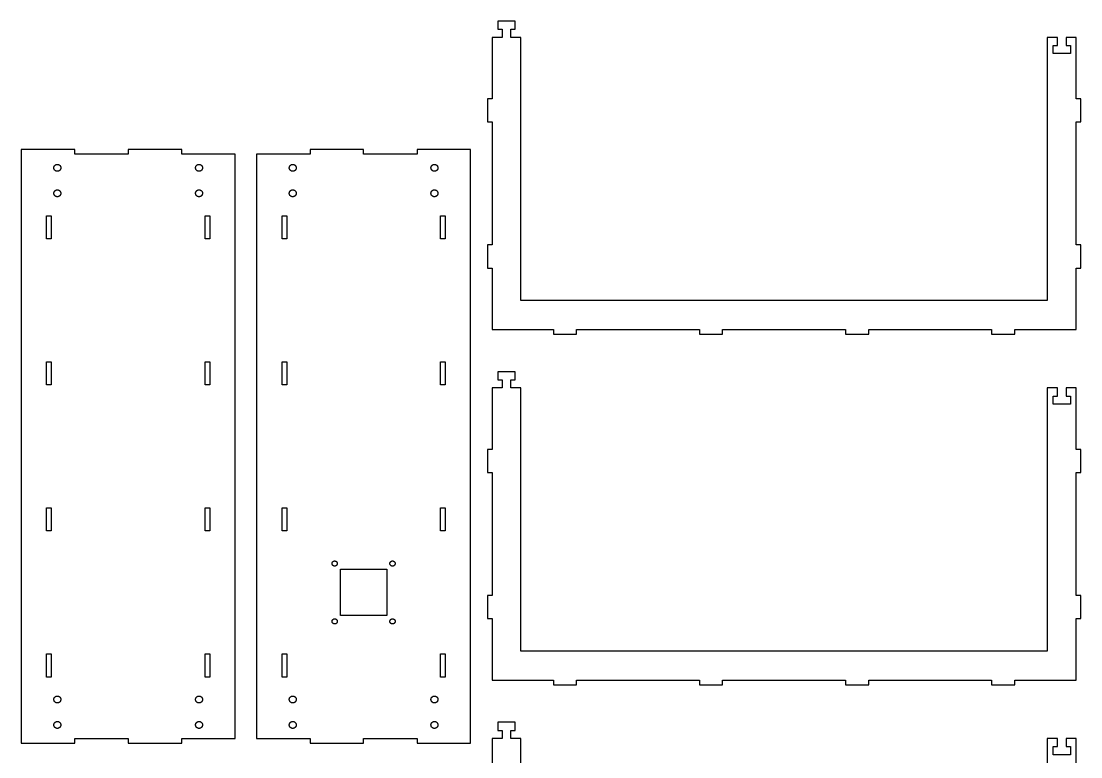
# Model space of a CAD drawing. Extents: x 0 to 916, y -4 to 1176.
# Drawn here: x 0 to 916, y 540 to 1176 of the extents above; entities that cross this region are included whole.
import ezdxf

# ---------------------------------------------------------------- set-up
doc = ezdxf.new("R2010")
doc.units = 0
doc.layers.get('0').update_dxf_attribs({"linetype": 'CONTINUOUS'})

msp = doc.modelspace()

# ---------------------------------------------------------------- linework, layer by layer
for points in [[(480.125, 909), (586.375, 909), (586.375, 905), (606.375, 905), (606.375, 909), (712.625, 909), (712.625, 905), (732.625, 905), (732.625, 909), (838.875, 909), (838.875, 905), (858.875, 905), (858.875, 909), (912, 909), (912, 962.125), (916, 962.125), (916, 982.125), (912, 982.125), (912, 1088.38), (916, 1088.38), (916, 1108.38), (912, 1108.38), (912, 1161.5), (903.25, 1161.5), (903.25, 1154.5), (907, 1154.5), (907, 1147.5), (892, 1147.5), (892, 1154.5), (895.75, 1154.5), (895.75, 1161.5), (887, 1161.5), (887, 934), (432, 934), (432, 1161.5), (423.25, 1161.5), (423.25, 1168.5), (427, 1168.5), (427, 1175.5), (412, 1175.5), (412, 1168.5), (415.75, 1168.5), (415.75, 1161.5), (407, 1161.5), (407, 1108.38), (403, 1108.38), (403, 1088.38), (407, 1088.38), (407, 982.125), (403, 982.125), (403, 962.125), (407, 962.125), (407, 909), (460.125, 909), (460.125, 905), (480.125, 905)], [(46.25, 555.5), (92.5, 555.5), (92.5, 551.5), (138.75, 551.5), (138.75, 555.5), (185, 555.5), (185, 1060.5), (138.75, 1060.5), (138.75, 1064.5), (92.5, 1064.5), (92.5, 1060.5), (46.25, 1060.5), (46.25, 1064.5), (0, 1064.5), (0, 551.5), (46.25, 551.5)], [(296, 555.5), (342.25, 555.5), (342.25, 551.5), (388.5, 551.5), (388.5, 1064.5), (342.25, 1064.5), (342.25, 1060.5), (296, 1060.5), (296, 1064.5), (249.75, 1064.5), (249.75, 1060.5), (203.5, 1060.5), (203.5, 555.5), (249.75, 555.5), (249.75, 551.5), (296, 551.5)], [(31.1028, 1045.75), (30.9559, 1045.76), (30.8098, 1045.78), (30.6647, 1045.81), (30.5211, 1045.84), (30.3791, 1045.88), (30.2393, 1045.93), (30.1019, 1045.98), (29.9673, 1046.04), (29.8358, 1046.1), (29.7077, 1046.18), (29.5833, 1046.26), (29.4629, 1046.34), (29.3468, 1046.43), (29.2353, 1046.53), (29.1287, 1046.63), (29.0271, 1046.74), (28.931, 1046.85), (28.8404, 1046.96), (28.7556, 1047.08), (28.6768, 1047.21), (28.6042, 1047.34), (28.538, 1047.47), (28.4784, 1047.6), (28.4254, 1047.74), (28.3792, 1047.88), (28.3399, 1048.02), (28.3076, 1048.16), (28.2825, 1048.31), (28.2644, 1048.46), (28.2536, 1048.6), (28.25, 1048.75), (28.2536, 1048.9), (28.2644, 1049.04), (28.2825, 1049.19), (28.3076, 1049.34), (28.3399, 1049.48), (28.3792, 1049.62), (28.4254, 1049.76), (28.4784, 1049.9), (28.538, 1050.03), (28.6042, 1050.16), (28.6768, 1050.29), (28.7556, 1050.42), (28.8404, 1050.54), (28.931, 1050.65), (29.0271, 1050.76), (29.1287, 1050.87), (29.2353, 1050.97), (29.3468, 1051.07), (29.4629, 1051.16), (29.5833, 1051.24), (29.7077, 1051.32), (29.8358, 1051.4), (29.9673, 1051.46), (30.1019, 1051.52), (30.2393, 1051.57), (30.3791, 1051.62), (30.5211, 1051.66), (30.6647, 1051.69), (30.8098, 1051.72), (30.9559, 1051.74), (31.1028, 1051.75), (31.25, 1051.75), (31.3972, 1051.75), (31.5441, 1051.74), (31.6902, 1051.72), (31.8353, 1051.69), (31.9789, 1051.66), (32.1209, 1051.62), (32.2607, 1051.57), (32.3981, 1051.52), (32.5327, 1051.46), (32.6642, 1051.4), (32.7923, 1051.32), (32.9167, 1051.24), (33.0371, 1051.16), (33.1532, 1051.07), (33.2647, 1050.97), (33.3713, 1050.87), (33.4729, 1050.76), (33.569, 1050.65), (33.6596, 1050.54), (33.7444, 1050.42), (33.8232, 1050.29), (33.8958, 1050.16), (33.962, 1050.03), (34.0216, 1049.9), (34.0746, 1049.76), (34.1208, 1049.62), (34.1601, 1049.48), (34.1924, 1049.34), (34.2175, 1049.19), (34.2356, 1049.04), (34.2464, 1048.9), (34.25, 1048.75), (34.2464, 1048.6), (34.2356, 1048.46), (34.2175, 1048.31), (34.1924, 1048.16), (34.1601, 1048.02), (34.1208, 1047.88), (34.0746, 1047.74), (34.0216, 1047.6), (33.962, 1047.47), (33.8958, 1047.34), (33.8232, 1047.21), (33.7444, 1047.08), (33.6596, 1046.96), (33.569, 1046.85), (33.4729, 1046.74), (33.3713, 1046.63), (33.2647, 1046.53), (33.1532, 1046.43), (33.0371, 1046.34), (32.9167, 1046.26), (32.7923, 1046.18), (32.6642, 1046.1), (32.5327, 1046.04), (32.3981, 1045.98), (32.2607, 1045.93), (32.1209, 1045.88), (31.9789, 1045.84), (31.8353, 1045.81), (31.6902, 1045.78), (31.5441, 1045.76), (31.3972, 1045.75), (31.25, 1045.75)], [(153.603, 1045.75), (153.456, 1045.76), (153.31, 1045.78), (153.165, 1045.81), (153.021, 1045.84), (152.879, 1045.88), (152.739, 1045.93), (152.602, 1045.98), (152.467, 1046.04), (152.336, 1046.1), (152.208, 1046.18), (152.083, 1046.26), (151.963, 1046.34), (151.847, 1046.43), (151.735, 1046.53), (151.629, 1046.63), (151.527, 1046.74), (151.431, 1046.85), (151.34, 1046.96), (151.256, 1047.08), (151.177, 1047.21), (151.104, 1047.34), (151.038, 1047.47), (150.978, 1047.6), (150.925, 1047.74), (150.879, 1047.88), (150.84, 1048.02), (150.808, 1048.16), (150.782, 1048.31), (150.764, 1048.46), (150.754, 1048.6), (150.75, 1048.75), (150.754, 1048.9), (150.764, 1049.04), (150.782, 1049.19), (150.808, 1049.34), (150.84, 1049.48), (150.879, 1049.62), (150.925, 1049.76), (150.978, 1049.9), (151.038, 1050.03), (151.104, 1050.16), (151.177, 1050.29), (151.256, 1050.42), (151.34, 1050.54), (151.431, 1050.65), (151.527, 1050.76), (151.629, 1050.87), (151.735, 1050.97), (151.847, 1051.07), (151.963, 1051.16), (152.083, 1051.24), (152.208, 1051.32), (152.336, 1051.4), (152.467, 1051.46), (152.602, 1051.52), (152.739, 1051.57), (152.879, 1051.62), (153.021, 1051.66), (153.165, 1051.69), (153.31, 1051.72), (153.456, 1051.74), (153.603, 1051.75), (153.75, 1051.75), (153.897, 1051.75), (154.044, 1051.74), (154.19, 1051.72), (154.335, 1051.69), (154.479, 1051.66), (154.621, 1051.62), (154.761, 1051.57), (154.898, 1051.52), (155.033, 1051.46), (155.164, 1051.4), (155.292, 1051.32), (155.417, 1051.24), (155.537, 1051.16), (155.653, 1051.07), (155.765, 1050.97), (155.871, 1050.87), (155.973, 1050.76), (156.069, 1050.65), (156.16, 1050.54), (156.244, 1050.42), (156.323, 1050.29), (156.396, 1050.16), (156.462, 1050.03), (156.522, 1049.9), (156.575, 1049.76), (156.621, 1049.62), (156.66, 1049.48), (156.692, 1049.34), (156.718, 1049.19), (156.736, 1049.04), (156.746, 1048.9), (156.75, 1048.75), (156.746, 1048.6), (156.736, 1048.46), (156.718, 1048.31), (156.692, 1048.16), (156.66, 1048.02), (156.621, 1047.88), (156.575, 1047.74), (156.522, 1047.6), (156.462, 1047.47), (156.396, 1047.34), (156.323, 1047.21), (156.244, 1047.08), (156.16, 1046.96), (156.069, 1046.85), (155.973, 1046.74), (155.871, 1046.63), (155.765, 1046.53), (155.653, 1046.43), (155.537, 1046.34), (155.417, 1046.26), (155.292, 1046.18), (155.164, 1046.1), (155.033, 1046.04), (154.898, 1045.98), (154.761, 1045.93), (154.621, 1045.88), (154.479, 1045.84), (154.335, 1045.81), (154.19, 1045.78), (154.044, 1045.76), (153.897, 1045.75), (153.75, 1045.75)], [(234.603, 1045.75), (234.456, 1045.76), (234.31, 1045.78), (234.165, 1045.81), (234.021, 1045.84), (233.879, 1045.88), (233.739, 1045.93), (233.602, 1045.98), (233.467, 1046.04), (233.336, 1046.1), (233.208, 1046.18), (233.083, 1046.26), (232.963, 1046.34), (232.847, 1046.43), (232.735, 1046.53), (232.629, 1046.63), (232.527, 1046.74), (232.431, 1046.85), (232.34, 1046.96), (232.256, 1047.08), (232.177, 1047.21), (232.104, 1047.34), (232.038, 1047.47), (231.978, 1047.6), (231.925, 1047.74), (231.879, 1047.88), (231.84, 1048.02), (231.808, 1048.16), (231.782, 1048.31), (231.764, 1048.46), (231.754, 1048.6), (231.75, 1048.75), (231.754, 1048.9), (231.764, 1049.04), (231.782, 1049.19), (231.808, 1049.34), (231.84, 1049.48), (231.879, 1049.62), (231.925, 1049.76), (231.978, 1049.9), (232.038, 1050.03), (232.104, 1050.16), (232.177, 1050.29), (232.256, 1050.42), (232.34, 1050.54), (232.431, 1050.65), (232.527, 1050.76), (232.629, 1050.87), (232.735, 1050.97), (232.847, 1051.07), (232.963, 1051.16), (233.083, 1051.24), (233.208, 1051.32), (233.336, 1051.4), (233.467, 1051.46), (233.602, 1051.52), (233.739, 1051.57), (233.879, 1051.62), (234.021, 1051.66), (234.165, 1051.69), (234.31, 1051.72), (234.456, 1051.74), (234.603, 1051.75), (234.75, 1051.75), (234.897, 1051.75), (235.044, 1051.74), (235.19, 1051.72), (235.335, 1051.69), (235.479, 1051.66), (235.621, 1051.62), (235.761, 1051.57), (235.898, 1051.52), (236.033, 1051.46), (236.164, 1051.4), (236.292, 1051.32), (236.417, 1051.24), (236.537, 1051.16), (236.653, 1051.07), (236.765, 1050.97), (236.871, 1050.87), (236.973, 1050.76), (237.069, 1050.65), (237.16, 1050.54), (237.244, 1050.42), (237.323, 1050.29), (237.396, 1050.16), (237.462, 1050.03), (237.522, 1049.9), (237.575, 1049.76), (237.621, 1049.62), (237.66, 1049.48), (237.692, 1049.34), (237.718, 1049.19), (237.736, 1049.04), (237.746, 1048.9), (237.75, 1048.75), (237.746, 1048.6), (237.736, 1048.46), (237.718, 1048.31), (237.692, 1048.16), (237.66, 1048.02), (237.621, 1047.88), (237.575, 1047.74), (237.522, 1047.6), (237.462, 1047.47), (237.396, 1047.34), (237.323, 1047.21), (237.244, 1047.08), (237.16, 1046.96), (237.069, 1046.85), (236.973, 1046.74), (236.871, 1046.63), (236.765, 1046.53), (236.653, 1046.43), (236.537, 1046.34), (236.417, 1046.26), (236.292, 1046.18), (236.164, 1046.1), (236.033, 1046.04), (235.898, 1045.98), (235.761, 1045.93), (235.621, 1045.88), (235.479, 1045.84), (235.335, 1045.81), (235.19, 1045.78), (235.044, 1045.76), (234.897, 1045.75), (234.75, 1045.75)], [(357.103, 1045.75), (356.956, 1045.76), (356.81, 1045.78), (356.665, 1045.81), (356.521, 1045.84), (356.379, 1045.88), (356.239, 1045.93), (356.102, 1045.98), (355.967, 1046.04), (355.836, 1046.1), (355.708, 1046.18), (355.583, 1046.26), (355.463, 1046.34), (355.347, 1046.43), (355.235, 1046.53), (355.129, 1046.63), (355.027, 1046.74), (354.931, 1046.85), (354.84, 1046.96), (354.756, 1047.08), (354.677, 1047.21), (354.604, 1047.34), (354.538, 1047.47), (354.478, 1047.6), (354.425, 1047.74), (354.379, 1047.88), (354.34, 1048.02), (354.308, 1048.16), (354.282, 1048.31), (354.264, 1048.46), (354.254, 1048.6), (354.25, 1048.75), (354.254, 1048.9), (354.264, 1049.04), (354.282, 1049.19), (354.308, 1049.34), (354.34, 1049.48), (354.379, 1049.62), (354.425, 1049.76), (354.478, 1049.9), (354.538, 1050.03), (354.604, 1050.16), (354.677, 1050.29), (354.756, 1050.42), (354.84, 1050.54), (354.931, 1050.65), (355.027, 1050.76), (355.129, 1050.87), (355.235, 1050.97), (355.347, 1051.07), (355.463, 1051.16), (355.583, 1051.24), (355.708, 1051.32), (355.836, 1051.4), (355.967, 1051.46), (356.102, 1051.52), (356.239, 1051.57), (356.379, 1051.62), (356.521, 1051.66), (356.665, 1051.69), (356.81, 1051.72), (356.956, 1051.74), (357.103, 1051.75), (357.25, 1051.75), (357.397, 1051.75), (357.544, 1051.74), (357.69, 1051.72), (357.835, 1051.69), (357.979, 1051.66), (358.121, 1051.62), (358.261, 1051.57), (358.398, 1051.52), (358.533, 1051.46), (358.664, 1051.4), (358.792, 1051.32), (358.917, 1051.24), (359.037, 1051.16), (359.153, 1051.07), (359.265, 1050.97), (359.371, 1050.87), (359.473, 1050.76), (359.569, 1050.65), (359.66, 1050.54), (359.744, 1050.42), (359.823, 1050.29), (359.896, 1050.16), (359.962, 1050.03), (360.022, 1049.9), (360.075, 1049.76), (360.121, 1049.62), (360.16, 1049.48), (360.192, 1049.34), (360.218, 1049.19), (360.236, 1049.04), (360.246, 1048.9), (360.25, 1048.75), (360.246, 1048.6), (360.236, 1048.46), (360.218, 1048.31), (360.192, 1048.16), (360.16, 1048.02), (360.121, 1047.88), (360.075, 1047.74), (360.022, 1047.6), (359.962, 1047.47), (359.896, 1047.34), (359.823, 1047.21), (359.744, 1047.08), (359.66, 1046.96), (359.569, 1046.85), (359.473, 1046.74), (359.371, 1046.63), (359.265, 1046.53), (359.153, 1046.43), (359.037, 1046.34), (358.917, 1046.26), (358.792, 1046.18), (358.664, 1046.1), (358.533, 1046.04), (358.398, 1045.98), (358.261, 1045.93), (358.121, 1045.88), (357.979, 1045.84), (357.835, 1045.81), (357.69, 1045.78), (357.544, 1045.76), (357.397, 1045.75), (357.25, 1045.75)], [(31.1028, 1023.75), (30.9559, 1023.76), (30.8098, 1023.78), (30.6647, 1023.81), (30.5211, 1023.84), (30.3791, 1023.88), (30.2393, 1023.93), (30.1019, 1023.98), (29.9673, 1024.04), (29.8358, 1024.1), (29.7077, 1024.18), (29.5833, 1024.26), (29.4629, 1024.34), (29.3468, 1024.43), (29.2353, 1024.53), (29.1287, 1024.63), (29.0271, 1024.74), (28.931, 1024.85), (28.8404, 1024.96), (28.7556, 1025.08), (28.6768, 1025.21), (28.6042, 1025.34), (28.538, 1025.47), (28.4784, 1025.6), (28.4254, 1025.74), (28.3792, 1025.88), (28.3399, 1026.02), (28.3076, 1026.16), (28.2825, 1026.31), (28.2644, 1026.46), (28.2536, 1026.6), (28.25, 1026.75), (28.2536, 1026.9), (28.2644, 1027.04), (28.2825, 1027.19), (28.3076, 1027.34), (28.3399, 1027.48), (28.3792, 1027.62), (28.4254, 1027.76), (28.4784, 1027.9), (28.538, 1028.03), (28.6042, 1028.16), (28.6768, 1028.29), (28.7556, 1028.42), (28.8404, 1028.54), (28.931, 1028.65), (29.0271, 1028.76), (29.1287, 1028.87), (29.2353, 1028.97), (29.3468, 1029.07), (29.4629, 1029.16), (29.5833, 1029.24), (29.7077, 1029.32), (29.8358, 1029.4), (29.9673, 1029.46), (30.1019, 1029.52), (30.2393, 1029.57), (30.3791, 1029.62), (30.5211, 1029.66), (30.6647, 1029.69), (30.8098, 1029.72), (30.9559, 1029.74), (31.1028, 1029.75), (31.25, 1029.75), (31.3972, 1029.75), (31.5441, 1029.74), (31.6902, 1029.72), (31.8353, 1029.69), (31.9789, 1029.66), (32.1209, 1029.62), (32.2607, 1029.57), (32.3981, 1029.52), (32.5327, 1029.46), (32.6642, 1029.4), (32.7923, 1029.32), (32.9167, 1029.24), (33.0371, 1029.16), (33.1532, 1029.07), (33.2647, 1028.97), (33.3713, 1028.87), (33.4729, 1028.76), (33.569, 1028.65), (33.6596, 1028.54), (33.7444, 1028.42), (33.8232, 1028.29), (33.8958, 1028.16), (33.962, 1028.03), (34.0216, 1027.9), (34.0746, 1027.76), (34.1208, 1027.62), (34.1601, 1027.48), (34.1924, 1027.34), (34.2175, 1027.19), (34.2356, 1027.04), (34.2464, 1026.9), (34.25, 1026.75), (34.2464, 1026.6), (34.2356, 1026.46), (34.2175, 1026.31), (34.1924, 1026.16), (34.1601, 1026.02), (34.1208, 1025.88), (34.0746, 1025.74), (34.0216, 1025.6), (33.962, 1025.47), (33.8958, 1025.34), (33.8232, 1025.21), (33.7444, 1025.08), (33.6596, 1024.96), (33.569, 1024.85), (33.4729, 1024.74), (33.3713, 1024.63), (33.2647, 1024.53), (33.1532, 1024.43), (33.0371, 1024.34), (32.9167, 1024.26), (32.7923, 1024.18), (32.6642, 1024.1), (32.5327, 1024.04), (32.3981, 1023.98), (32.2607, 1023.93), (32.1209, 1023.88), (31.9789, 1023.84), (31.8353, 1023.81), (31.6902, 1023.78), (31.5441, 1023.76), (31.3972, 1023.75), (31.25, 1023.75)], [(153.603, 1023.75), (153.456, 1023.76), (153.31, 1023.78), (153.165, 1023.81), (153.021, 1023.84), (152.879, 1023.88), (152.739, 1023.93), (152.602, 1023.98), (152.467, 1024.04), (152.336, 1024.1), (152.208, 1024.18), (152.083, 1024.26), (151.963, 1024.34), (151.847, 1024.43), (151.735, 1024.53), (151.629, 1024.63), (151.527, 1024.74), (151.431, 1024.85), (151.34, 1024.96), (151.256, 1025.08), (151.177, 1025.21), (151.104, 1025.34), (151.038, 1025.47), (150.978, 1025.6), (150.925, 1025.74), (150.879, 1025.88), (150.84, 1026.02), (150.808, 1026.16), (150.782, 1026.31), (150.764, 1026.46), (150.754, 1026.6), (150.75, 1026.75), (150.754, 1026.9), (150.764, 1027.04), (150.782, 1027.19), (150.808, 1027.34), (150.84, 1027.48), (150.879, 1027.62), (150.925, 1027.76), (150.978, 1027.9), (151.038, 1028.03), (151.104, 1028.16), (151.177, 1028.29), (151.256, 1028.42), (151.34, 1028.54), (151.431, 1028.65), (151.527, 1028.76), (151.629, 1028.87), (151.735, 1028.97), (151.847, 1029.07), (151.963, 1029.16), (152.083, 1029.24), (152.208, 1029.32), (152.336, 1029.4), (152.467, 1029.46), (152.602, 1029.52), (152.739, 1029.57), (152.879, 1029.62), (153.021, 1029.66), (153.165, 1029.69), (153.31, 1029.72), (153.456, 1029.74), (153.603, 1029.75), (153.75, 1029.75), (153.897, 1029.75), (154.044, 1029.74), (154.19, 1029.72), (154.335, 1029.69), (154.479, 1029.66), (154.621, 1029.62), (154.761, 1029.57), (154.898, 1029.52), (155.033, 1029.46), (155.164, 1029.4), (155.292, 1029.32), (155.417, 1029.24), (155.537, 1029.16), (155.653, 1029.07), (155.765, 1028.97), (155.871, 1028.87), (155.973, 1028.76), (156.069, 1028.65), (156.16, 1028.54), (156.244, 1028.42), (156.323, 1028.29), (156.396, 1028.16), (156.462, 1028.03), (156.522, 1027.9), (156.575, 1027.76), (156.621, 1027.62), (156.66, 1027.48), (156.692, 1027.34), (156.718, 1027.19), (156.736, 1027.04), (156.746, 1026.9), (156.75, 1026.75), (156.746, 1026.6), (156.736, 1026.46), (156.718, 1026.31), (156.692, 1026.16), (156.66, 1026.02), (156.621, 1025.88), (156.575, 1025.74), (156.522, 1025.6), (156.462, 1025.47), (156.396, 1025.34), (156.323, 1025.21), (156.244, 1025.08), (156.16, 1024.96), (156.069, 1024.85), (155.973, 1024.74), (155.871, 1024.63), (155.765, 1024.53), (155.653, 1024.43), (155.537, 1024.34), (155.417, 1024.26), (155.292, 1024.18), (155.164, 1024.1), (155.033, 1024.04), (154.898, 1023.98), (154.761, 1023.93), (154.621, 1023.88), (154.479, 1023.84), (154.335, 1023.81), (154.19, 1023.78), (154.044, 1023.76), (153.897, 1023.75), (153.75, 1023.75)], [(234.603, 1023.75), (234.456, 1023.76), (234.31, 1023.78), (234.165, 1023.81), (234.021, 1023.84), (233.879, 1023.88), (233.739, 1023.93), (233.602, 1023.98), (233.467, 1024.04), (233.336, 1024.1), (233.208, 1024.18), (233.083, 1024.26), (232.963, 1024.34), (232.847, 1024.43), (232.735, 1024.53), (232.629, 1024.63), (232.527, 1024.74), (232.431, 1024.85), (232.34, 1024.96), (232.256, 1025.08), (232.177, 1025.21), (232.104, 1025.34), (232.038, 1025.47), (231.978, 1025.6), (231.925, 1025.74), (231.879, 1025.88), (231.84, 1026.02), (231.808, 1026.16), (231.782, 1026.31), (231.764, 1026.46), (231.754, 1026.6), (231.75, 1026.75), (231.754, 1026.9), (231.764, 1027.04), (231.782, 1027.19), (231.808, 1027.34), (231.84, 1027.48), (231.879, 1027.62), (231.925, 1027.76), (231.978, 1027.9), (232.038, 1028.03), (232.104, 1028.16), (232.177, 1028.29), (232.256, 1028.42), (232.34, 1028.54), (232.431, 1028.65), (232.527, 1028.76), (232.629, 1028.87), (232.735, 1028.97), (232.847, 1029.07), (232.963, 1029.16), (233.083, 1029.24), (233.208, 1029.32), (233.336, 1029.4), (233.467, 1029.46), (233.602, 1029.52), (233.739, 1029.57), (233.879, 1029.62), (234.021, 1029.66), (234.165, 1029.69), (234.31, 1029.72), (234.456, 1029.74), (234.603, 1029.75), (234.75, 1029.75), (234.897, 1029.75), (235.044, 1029.74), (235.19, 1029.72), (235.335, 1029.69), (235.479, 1029.66), (235.621, 1029.62), (235.761, 1029.57), (235.898, 1029.52), (236.033, 1029.46), (236.164, 1029.4), (236.292, 1029.32), (236.417, 1029.24), (236.537, 1029.16), (236.653, 1029.07), (236.765, 1028.97), (236.871, 1028.87), (236.973, 1028.76), (237.069, 1028.65), (237.16, 1028.54), (237.244, 1028.42), (237.323, 1028.29), (237.396, 1028.16), (237.462, 1028.03), (237.522, 1027.9), (237.575, 1027.76), (237.621, 1027.62), (237.66, 1027.48), (237.692, 1027.34), (237.718, 1027.19), (237.736, 1027.04), (237.746, 1026.9), (237.75, 1026.75), (237.746, 1026.6), (237.736, 1026.46), (237.718, 1026.31), (237.692, 1026.16), (237.66, 1026.02), (237.621, 1025.88), (237.575, 1025.74), (237.522, 1025.6), (237.462, 1025.47), (237.396, 1025.34), (237.323, 1025.21), (237.244, 1025.08), (237.16, 1024.96), (237.069, 1024.85), (236.973, 1024.74), (236.871, 1024.63), (236.765, 1024.53), (236.653, 1024.43), (236.537, 1024.34), (236.417, 1024.26), (236.292, 1024.18), (236.164, 1024.1), (236.033, 1024.04), (235.898, 1023.98), (235.761, 1023.93), (235.621, 1023.88), (235.479, 1023.84), (235.335, 1023.81), (235.19, 1023.78), (235.044, 1023.76), (234.897, 1023.75), (234.75, 1023.75)], [(357.103, 1023.75), (356.956, 1023.76), (356.81, 1023.78), (356.665, 1023.81), (356.521, 1023.84), (356.379, 1023.88), (356.239, 1023.93), (356.102, 1023.98), (355.967, 1024.04), (355.836, 1024.1), (355.708, 1024.18), (355.583, 1024.26), (355.463, 1024.34), (355.347, 1024.43), (355.235, 1024.53), (355.129, 1024.63), (355.027, 1024.74), (354.931, 1024.85), (354.84, 1024.96), (354.756, 1025.08), (354.677, 1025.21), (354.604, 1025.34), (354.538, 1025.47), (354.478, 1025.6), (354.425, 1025.74), (354.379, 1025.88), (354.34, 1026.02), (354.308, 1026.16), (354.282, 1026.31), (354.264, 1026.46), (354.254, 1026.6), (354.25, 1026.75), (354.254, 1026.9), (354.264, 1027.04), (354.282, 1027.19), (354.308, 1027.34), (354.34, 1027.48), (354.379, 1027.62), (354.425, 1027.76), (354.478, 1027.9), (354.538, 1028.03), (354.604, 1028.16), (354.677, 1028.29), (354.756, 1028.42), (354.84, 1028.54), (354.931, 1028.65), (355.027, 1028.76), (355.129, 1028.87), (355.235, 1028.97), (355.347, 1029.07), (355.463, 1029.16), (355.583, 1029.24), (355.708, 1029.32), (355.836, 1029.4), (355.967, 1029.46), (356.102, 1029.52), (356.239, 1029.57), (356.379, 1029.62), (356.521, 1029.66), (356.665, 1029.69), (356.81, 1029.72), (356.956, 1029.74), (357.103, 1029.75), (357.25, 1029.75), (357.397, 1029.75), (357.544, 1029.74), (357.69, 1029.72), (357.835, 1029.69), (357.979, 1029.66), (358.121, 1029.62), (358.261, 1029.57), (358.398, 1029.52), (358.533, 1029.46), (358.664, 1029.4), (358.792, 1029.32), (358.917, 1029.24), (359.037, 1029.16), (359.153, 1029.07), (359.265, 1028.97), (359.371, 1028.87), (359.473, 1028.76), (359.569, 1028.65), (359.66, 1028.54), (359.744, 1028.42), (359.823, 1028.29), (359.896, 1028.16), (359.962, 1028.03), (360.022, 1027.9), (360.075, 1027.76), (360.121, 1027.62), (360.16, 1027.48), (360.192, 1027.34), (360.218, 1027.19), (360.236, 1027.04), (360.246, 1026.9), (360.25, 1026.75), (360.246, 1026.6), (360.236, 1026.46), (360.218, 1026.31), (360.192, 1026.16), (360.16, 1026.02), (360.121, 1025.88), (360.075, 1025.74), (360.022, 1025.6), (359.962, 1025.47), (359.896, 1025.34), (359.823, 1025.21), (359.744, 1025.08), (359.66, 1024.96), (359.569, 1024.85), (359.473, 1024.74), (359.371, 1024.63), (359.265, 1024.53), (359.153, 1024.43), (359.037, 1024.34), (358.917, 1024.26), (358.792, 1024.18), (358.664, 1024.1), (358.533, 1024.04), (358.398, 1023.98), (358.261, 1023.93), (358.121, 1023.88), (357.979, 1023.84), (357.835, 1023.81), (357.69, 1023.78), (357.544, 1023.76), (357.397, 1023.75), (357.25, 1023.75)], [(22, 1007.38), (26, 1007.38), (26, 987.375), (22, 987.375)], [(159, 1007.38), (163, 1007.38), (163, 987.375), (159, 987.375)], [(225.5, 1007.38), (229.5, 1007.38), (229.5, 987.375), (225.5, 987.375)], [(362.5, 1007.38), (366.5, 1007.38), (366.5, 987.375), (362.5, 987.375)], [(22, 881.125), (26, 881.125), (26, 861.125), (22, 861.125)], [(159, 881.125), (163, 881.125), (163, 861.125), (159, 861.125)], [(225.5, 881.125), (229.5, 881.125), (229.5, 861.125), (225.5, 861.125)], [(362.5, 881.125), (366.5, 881.125), (366.5, 861.125), (362.5, 861.125)], [(480.125, 606), (586.375, 606), (586.375, 602), (606.375, 602), (606.375, 606), (712.625, 606), (712.625, 602), (732.625, 602), (732.625, 606), (838.875, 606), (838.875, 602), (858.875, 602), (858.875, 606), (912, 606), (912, 659.125), (916, 659.125), (916, 679.125), (912, 679.125), (912, 785.375), (916, 785.375), (916, 805.375), (912, 805.375), (912, 858.5), (903.25, 858.5), (903.25, 851.5), (907, 851.5), (907, 844.5), (892, 844.5), (892, 851.5), (895.75, 851.5), (895.75, 858.5), (887, 858.5), (887, 631), (432, 631), (432, 858.5), (423.25, 858.5), (423.25, 865.5), (427, 865.5), (427, 872.5), (412, 872.5), (412, 865.5), (415.75, 865.5), (415.75, 858.5), (407, 858.5), (407, 805.375), (403, 805.375), (403, 785.375), (407, 785.375), (407, 679.125), (403, 679.125), (403, 659.125), (407, 659.125), (407, 606), (460.125, 606), (460.125, 602), (480.125, 602)], [(22, 754.875), (26, 754.875), (26, 734.875), (22, 734.875)], [(159, 754.875), (163, 754.875), (163, 734.875), (159, 734.875)], [(225.5, 754.875), (229.5, 754.875), (229.5, 734.875), (225.5, 734.875)], [(362.5, 754.875), (366.5, 754.875), (366.5, 734.875), (362.5, 734.875)], [(270.89, 704.503), (270.779, 704.511), (270.67, 704.524), (270.561, 704.543), (270.453, 704.567), (270.347, 704.597), (270.242, 704.632), (270.139, 704.671), (270.038, 704.716), (269.939, 704.766), (269.843, 704.82), (269.75, 704.879), (269.66, 704.943), (269.573, 705.011), (269.489, 705.083), (269.409, 705.159), (269.333, 705.239), (269.261, 705.323), (269.193, 705.41), (269.129, 705.5), (269.07, 705.593), (269.016, 705.689), (268.966, 705.788), (268.921, 705.889), (268.882, 705.992), (268.847, 706.097), (268.817, 706.203), (268.793, 706.311), (268.774, 706.42), (268.761, 706.529), (268.753, 706.64), (268.75, 706.75), (268.753, 706.86), (268.761, 706.971), (268.774, 707.08), (268.793, 707.189), (268.817, 707.297), (268.847, 707.403), (268.882, 707.508), (268.921, 707.611), (268.966, 707.712), (269.016, 707.811), (269.07, 707.907), (269.129, 708), (269.193, 708.09), (269.261, 708.177), (269.333, 708.261), (269.409, 708.341), (269.489, 708.417), (269.573, 708.489), (269.66, 708.557), (269.75, 708.621), (269.843, 708.68), (269.939, 708.734), (270.038, 708.784), (270.139, 708.829), (270.242, 708.868), (270.347, 708.903), (270.453, 708.933), (270.561, 708.957), (270.67, 708.976), (270.779, 708.989), (270.89, 708.997), (271, 709), (271.11, 708.997), (271.221, 708.989), (271.33, 708.976), (271.439, 708.957), (271.547, 708.933), (271.653, 708.903), (271.758, 708.868), (271.861, 708.829), (271.962, 708.784), (272.061, 708.734), (272.157, 708.68), (272.25, 708.621), (272.34, 708.557), (272.427, 708.489), (272.511, 708.417), (272.591, 708.341), (272.667, 708.261), (272.739, 708.177), (272.807, 708.09), (272.871, 708), (272.93, 707.907), (272.984, 707.811), (273.034, 707.712), (273.079, 707.611), (273.118, 707.508), (273.153, 707.403), (273.183, 707.297), (273.207, 707.189), (273.226, 707.08), (273.239, 706.971), (273.247, 706.86), (273.25, 706.75), (273.247, 706.64), (273.239, 706.529), (273.226, 706.42), (273.207, 706.311), (273.183, 706.203), (273.153, 706.097), (273.118, 705.992), (273.079, 705.889), (273.034, 705.788), (272.984, 705.689), (272.93, 705.593), (272.871, 705.5), (272.807, 705.41), (272.739, 705.323), (272.667, 705.239), (272.591, 705.159), (272.511, 705.083), (272.427, 705.011), (272.34, 704.943), (272.25, 704.879), (272.157, 704.82), (272.061, 704.766), (271.962, 704.716), (271.861, 704.671), (271.758, 704.632), (271.653, 704.597), (271.547, 704.567), (271.439, 704.543), (271.33, 704.524), (271.221, 704.511), (271.11, 704.503), (271, 704.5)], [(320.89, 704.503), (320.779, 704.511), (320.67, 704.524), (320.561, 704.543), (320.453, 704.567), (320.347, 704.597), (320.242, 704.632), (320.139, 704.671), (320.038, 704.716), (319.939, 704.766), (319.843, 704.82), (319.75, 704.879), (319.66, 704.943), (319.573, 705.011), (319.489, 705.083), (319.409, 705.159), (319.333, 705.239), (319.261, 705.323), (319.193, 705.41), (319.129, 705.5), (319.07, 705.593), (319.016, 705.689), (318.966, 705.788), (318.921, 705.889), (318.882, 705.992), (318.847, 706.097), (318.817, 706.203), (318.793, 706.311), (318.774, 706.42), (318.761, 706.529), (318.753, 706.64), (318.75, 706.75), (318.753, 706.86), (318.761, 706.971), (318.774, 707.08), (318.793, 707.189), (318.817, 707.297), (318.847, 707.403), (318.882, 707.508), (318.921, 707.611), (318.966, 707.712), (319.016, 707.811), (319.07, 707.907), (319.129, 708), (319.193, 708.09), (319.261, 708.177), (319.333, 708.261), (319.409, 708.341), (319.489, 708.417), (319.573, 708.489), (319.66, 708.557), (319.75, 708.621), (319.843, 708.68), (319.939, 708.734), (320.038, 708.784), (320.139, 708.829), (320.242, 708.868), (320.347, 708.903), (320.453, 708.933), (320.561, 708.957), (320.67, 708.976), (320.779, 708.989), (320.89, 708.997), (321, 709), (321.11, 708.997), (321.221, 708.989), (321.33, 708.976), (321.439, 708.957), (321.547, 708.933), (321.653, 708.903), (321.758, 708.868), (321.861, 708.829), (321.962, 708.784), (322.061, 708.734), (322.157, 708.68), (322.25, 708.621), (322.34, 708.557), (322.427, 708.489), (322.511, 708.417), (322.591, 708.341), (322.667, 708.261), (322.739, 708.177), (322.807, 708.09), (322.871, 708), (322.93, 707.907), (322.984, 707.811), (323.034, 707.712), (323.079, 707.611), (323.118, 707.508), (323.153, 707.403), (323.183, 707.297), (323.207, 707.189), (323.226, 707.08), (323.239, 706.971), (323.247, 706.86), (323.25, 706.75), (323.247, 706.64), (323.239, 706.529), (323.226, 706.42), (323.207, 706.311), (323.183, 706.203), (323.153, 706.097), (323.118, 705.992), (323.079, 705.889), (323.034, 705.788), (322.984, 705.689), (322.93, 705.593), (322.871, 705.5), (322.807, 705.41), (322.739, 705.323), (322.667, 705.239), (322.591, 705.159), (322.511, 705.083), (322.427, 705.011), (322.34, 704.943), (322.25, 704.879), (322.157, 704.82), (322.061, 704.766), (321.962, 704.716), (321.861, 704.671), (321.758, 704.632), (321.653, 704.597), (321.547, 704.567), (321.439, 704.543), (321.33, 704.524), (321.221, 704.511), (321.11, 704.503), (321, 704.5)], [(276, 701.75), (316, 701.75), (316, 661.75), (276, 661.75)], [(270.89, 654.503), (270.779, 654.511), (270.67, 654.524), (270.561, 654.543), (270.453, 654.567), (270.347, 654.597), (270.242, 654.632), (270.139, 654.671), (270.038, 654.716), (269.939, 654.766), (269.843, 654.82), (269.75, 654.879), (269.66, 654.943), (269.573, 655.011), (269.489, 655.083), (269.409, 655.159), (269.333, 655.239), (269.261, 655.323), (269.193, 655.41), (269.129, 655.5), (269.07, 655.593), (269.016, 655.689), (268.966, 655.788), (268.921, 655.889), (268.882, 655.992), (268.847, 656.097), (268.817, 656.203), (268.793, 656.311), (268.774, 656.42), (268.761, 656.529), (268.753, 656.64), (268.75, 656.75), (268.753, 656.86), (268.761, 656.971), (268.774, 657.08), (268.793, 657.189), (268.817, 657.297), (268.847, 657.403), (268.882, 657.508), (268.921, 657.611), (268.966, 657.712), (269.016, 657.811), (269.07, 657.907), (269.129, 658), (269.193, 658.09), (269.261, 658.177), (269.333, 658.261), (269.409, 658.341), (269.489, 658.417), (269.573, 658.489), (269.66, 658.557), (269.75, 658.621), (269.843, 658.68), (269.939, 658.734), (270.038, 658.784), (270.139, 658.829), (270.242, 658.868), (270.347, 658.903), (270.453, 658.933), (270.561, 658.957), (270.67, 658.976), (270.779, 658.989), (270.89, 658.997), (271, 659), (271.11, 658.997), (271.221, 658.989), (271.33, 658.976), (271.439, 658.957), (271.547, 658.933), (271.653, 658.903), (271.758, 658.868), (271.861, 658.829), (271.962, 658.784), (272.061, 658.734), (272.157, 658.68), (272.25, 658.621), (272.34, 658.557), (272.427, 658.489), (272.511, 658.417), (272.591, 658.341), (272.667, 658.261), (272.739, 658.177), (272.807, 658.09), (272.871, 658), (272.93, 657.907), (272.984, 657.811), (273.034, 657.712), (273.079, 657.611), (273.118, 657.508), (273.153, 657.403), (273.183, 657.297), (273.207, 657.189), (273.226, 657.08), (273.239, 656.971), (273.247, 656.86), (273.25, 656.75), (273.247, 656.64), (273.239, 656.529), (273.226, 656.42), (273.207, 656.311), (273.183, 656.203), (273.153, 656.097), (273.118, 655.992), (273.079, 655.889), (273.034, 655.788), (272.984, 655.689), (272.93, 655.593), (272.871, 655.5), (272.807, 655.41), (272.739, 655.323), (272.667, 655.239), (272.591, 655.159), (272.511, 655.083), (272.427, 655.011), (272.34, 654.943), (272.25, 654.879), (272.157, 654.82), (272.061, 654.766), (271.962, 654.716), (271.861, 654.671), (271.758, 654.632), (271.653, 654.597), (271.547, 654.567), (271.439, 654.543), (271.33, 654.524), (271.221, 654.511), (271.11, 654.503), (271, 654.5)], [(320.89, 654.503), (320.779, 654.511), (320.67, 654.524), (320.561, 654.543), (320.453, 654.567), (320.347, 654.597), (320.242, 654.632), (320.139, 654.671), (320.038, 654.716), (319.939, 654.766), (319.843, 654.82), (319.75, 654.879), (319.66, 654.943), (319.573, 655.011), (319.489, 655.083), (319.409, 655.159), (319.333, 655.239), (319.261, 655.323), (319.193, 655.41), (319.129, 655.5), (319.07, 655.593), (319.016, 655.689), (318.966, 655.788), (318.921, 655.889), (318.882, 655.992), (318.847, 656.097), (318.817, 656.203), (318.793, 656.311), (318.774, 656.42), (318.761, 656.529), (318.753, 656.64), (318.75, 656.75), (318.753, 656.86), (318.761, 656.971), (318.774, 657.08), (318.793, 657.189), (318.817, 657.297), (318.847, 657.403), (318.882, 657.508), (318.921, 657.611), (318.966, 657.712), (319.016, 657.811), (319.07, 657.907), (319.129, 658), (319.193, 658.09), (319.261, 658.177), (319.333, 658.261), (319.409, 658.341), (319.489, 658.417), (319.573, 658.489), (319.66, 658.557), (319.75, 658.621), (319.843, 658.68), (319.939, 658.734), (320.038, 658.784), (320.139, 658.829), (320.242, 658.868), (320.347, 658.903), (320.453, 658.933), (320.561, 658.957), (320.67, 658.976), (320.779, 658.989), (320.89, 658.997), (321, 659), (321.11, 658.997), (321.221, 658.989), (321.33, 658.976), (321.439, 658.957), (321.547, 658.933), (321.653, 658.903), (321.758, 658.868), (321.861, 658.829), (321.962, 658.784), (322.061, 658.734), (322.157, 658.68), (322.25, 658.621), (322.34, 658.557), (322.427, 658.489), (322.511, 658.417), (322.591, 658.341), (322.667, 658.261), (322.739, 658.177), (322.807, 658.09), (322.871, 658), (322.93, 657.907), (322.984, 657.811), (323.034, 657.712), (323.079, 657.611), (323.118, 657.508), (323.153, 657.403), (323.183, 657.297), (323.207, 657.189), (323.226, 657.08), (323.239, 656.971), (323.247, 656.86), (323.25, 656.75), (323.247, 656.64), (323.239, 656.529), (323.226, 656.42), (323.207, 656.311), (323.183, 656.203), (323.153, 656.097), (323.118, 655.992), (323.079, 655.889), (323.034, 655.788), (322.984, 655.689), (322.93, 655.593), (322.871, 655.5), (322.807, 655.41), (322.739, 655.323), (322.667, 655.239), (322.591, 655.159), (322.511, 655.083), (322.427, 655.011), (322.34, 654.943), (322.25, 654.879), (322.157, 654.82), (322.061, 654.766), (321.962, 654.716), (321.861, 654.671), (321.758, 654.632), (321.653, 654.597), (321.547, 654.567), (321.439, 654.543), (321.33, 654.524), (321.221, 654.511), (321.11, 654.503), (321, 654.5)], [(22, 628.625), (26, 628.625), (26, 608.625), (22, 608.625)], [(159, 628.625), (163, 628.625), (163, 608.625), (159, 608.625)], [(225.5, 628.625), (229.5, 628.625), (229.5, 608.625), (225.5, 608.625)], [(362.5, 628.625), (366.5, 628.625), (366.5, 608.625), (362.5, 608.625)], [(31.1028, 586.254), (30.9559, 586.264), (30.8098, 586.282), (30.6647, 586.308), (30.5211, 586.34), (30.3791, 586.379), (30.2393, 586.425), (30.1019, 586.478), (29.9673, 586.538), (29.8358, 586.604), (29.7077, 586.677), (29.5833, 586.756), (29.4629, 586.84), (29.3468, 586.931), (29.2353, 587.027), (29.1287, 587.129), (29.0271, 587.235), (28.931, 587.347), (28.8404, 587.463), (28.7556, 587.583), (28.6768, 587.708), (28.6042, 587.836), (28.538, 587.967), (28.4784, 588.102), (28.4254, 588.239), (28.3792, 588.379), (28.3399, 588.521), (28.3076, 588.665), (28.2825, 588.81), (28.2644, 588.956), (28.2536, 589.103), (28.25, 589.25), (28.2536, 589.397), (28.2644, 589.544), (28.2825, 589.69), (28.3076, 589.835), (28.3399, 589.979), (28.3792, 590.121), (28.4254, 590.261), (28.4784, 590.398), (28.538, 590.533), (28.6042, 590.664), (28.6768, 590.792), (28.7556, 590.917), (28.8404, 591.037), (28.931, 591.153), (29.0271, 591.265), (29.1287, 591.371), (29.2353, 591.473), (29.3468, 591.569), (29.4629, 591.66), (29.5833, 591.744), (29.7077, 591.823), (29.8358, 591.896), (29.9673, 591.962), (30.1019, 592.022), (30.2393, 592.075), (30.3791, 592.121), (30.5211, 592.16), (30.6647, 592.192), (30.8098, 592.218), (30.9559, 592.236), (31.1028, 592.246), (31.25, 592.25), (31.3972, 592.246), (31.5441, 592.236), (31.6902, 592.218), (31.8353, 592.192), (31.9789, 592.16), (32.1209, 592.121), (32.2607, 592.075), (32.3981, 592.022), (32.5327, 591.962), (32.6642, 591.896), (32.7923, 591.823), (32.9167, 591.744), (33.0371, 591.66), (33.1532, 591.569), (33.2647, 591.473), (33.3713, 591.371), (33.4729, 591.265), (33.569, 591.153), (33.6596, 591.037), (33.7444, 590.917), (33.8232, 590.792), (33.8958, 590.664), (33.962, 590.533), (34.0216, 590.398), (34.0746, 590.261), (34.1208, 590.121), (34.1601, 589.979), (34.1924, 589.835), (34.2175, 589.69), (34.2356, 589.544), (34.2464, 589.397), (34.25, 589.25), (34.2464, 589.103), (34.2356, 588.956), (34.2175, 588.81), (34.1924, 588.665), (34.1601, 588.521), (34.1208, 588.379), (34.0746, 588.239), (34.0216, 588.102), (33.962, 587.967), (33.8958, 587.836), (33.8232, 587.708), (33.7444, 587.583), (33.6596, 587.463), (33.569, 587.347), (33.4729, 587.235), (33.3713, 587.129), (33.2647, 587.027), (33.1532, 586.931), (33.0371, 586.84), (32.9167, 586.756), (32.7923, 586.677), (32.6642, 586.604), (32.5327, 586.538), (32.3981, 586.478), (32.2607, 586.425), (32.1209, 586.379), (31.9789, 586.34), (31.8353, 586.308), (31.6902, 586.282), (31.5441, 586.264), (31.3972, 586.254), (31.25, 586.25)], [(153.603, 586.254), (153.456, 586.264), (153.31, 586.282), (153.165, 586.308), (153.021, 586.34), (152.879, 586.379), (152.739, 586.425), (152.602, 586.478), (152.467, 586.538), (152.336, 586.604), (152.208, 586.677), (152.083, 586.756), (151.963, 586.84), (151.847, 586.931), (151.735, 587.027), (151.629, 587.129), (151.527, 587.235), (151.431, 587.347), (151.34, 587.463), (151.256, 587.583), (151.177, 587.708), (151.104, 587.836), (151.038, 587.967), (150.978, 588.102), (150.925, 588.239), (150.879, 588.379), (150.84, 588.521), (150.808, 588.665), (150.782, 588.81), (150.764, 588.956), (150.754, 589.103), (150.75, 589.25), (150.754, 589.397), (150.764, 589.544), (150.782, 589.69), (150.808, 589.835), (150.84, 589.979), (150.879, 590.121), (150.925, 590.261), (150.978, 590.398), (151.038, 590.533), (151.104, 590.664), (151.177, 590.792), (151.256, 590.917), (151.34, 591.037), (151.431, 591.153), (151.527, 591.265), (151.629, 591.371), (151.735, 591.473), (151.847, 591.569), (151.963, 591.66), (152.083, 591.744), (152.208, 591.823), (152.336, 591.896), (152.467, 591.962), (152.602, 592.022), (152.739, 592.075), (152.879, 592.121), (153.021, 592.16), (153.165, 592.192), (153.31, 592.218), (153.456, 592.236), (153.603, 592.246), (153.75, 592.25), (153.897, 592.246), (154.044, 592.236), (154.19, 592.218), (154.335, 592.192), (154.479, 592.16), (154.621, 592.121), (154.761, 592.075), (154.898, 592.022), (155.033, 591.962), (155.164, 591.896), (155.292, 591.823), (155.417, 591.744), (155.537, 591.66), (155.653, 591.569), (155.765, 591.473), (155.871, 591.371), (155.973, 591.265), (156.069, 591.153), (156.16, 591.037), (156.244, 590.917), (156.323, 590.792), (156.396, 590.664), (156.462, 590.533), (156.522, 590.398), (156.575, 590.261), (156.621, 590.121), (156.66, 589.979), (156.692, 589.835), (156.718, 589.69), (156.736, 589.544), (156.746, 589.397), (156.75, 589.25), (156.746, 589.103), (156.736, 588.956), (156.718, 588.81), (156.692, 588.665), (156.66, 588.521), (156.621, 588.379), (156.575, 588.239), (156.522, 588.102), (156.462, 587.967), (156.396, 587.836), (156.323, 587.708), (156.244, 587.583), (156.16, 587.463), (156.069, 587.347), (155.973, 587.235), (155.871, 587.129), (155.765, 587.027), (155.653, 586.931), (155.537, 586.84), (155.417, 586.756), (155.292, 586.677), (155.164, 586.604), (155.033, 586.538), (154.898, 586.478), (154.761, 586.425), (154.621, 586.379), (154.479, 586.34), (154.335, 586.308), (154.19, 586.282), (154.044, 586.264), (153.897, 586.254), (153.75, 586.25)], [(234.603, 586.254), (234.456, 586.264), (234.31, 586.282), (234.165, 586.308), (234.021, 586.34), (233.879, 586.379), (233.739, 586.425), (233.602, 586.478), (233.467, 586.538), (233.336, 586.604), (233.208, 586.677), (233.083, 586.756), (232.963, 586.84), (232.847, 586.931), (232.735, 587.027), (232.629, 587.129), (232.527, 587.235), (232.431, 587.347), (232.34, 587.463), (232.256, 587.583), (232.177, 587.708), (232.104, 587.836), (232.038, 587.967), (231.978, 588.102), (231.925, 588.239), (231.879, 588.379), (231.84, 588.521), (231.808, 588.665), (231.782, 588.81), (231.764, 588.956), (231.754, 589.103), (231.75, 589.25), (231.754, 589.397), (231.764, 589.544), (231.782, 589.69), (231.808, 589.835), (231.84, 589.979), (231.879, 590.121), (231.925, 590.261), (231.978, 590.398), (232.038, 590.533), (232.104, 590.664), (232.177, 590.792), (232.256, 590.917), (232.34, 591.037), (232.431, 591.153), (232.527, 591.265), (232.629, 591.371), (232.735, 591.473), (232.847, 591.569), (232.963, 591.66), (233.083, 591.744), (233.208, 591.823), (233.336, 591.896), (233.467, 591.962), (233.602, 592.022), (233.739, 592.075), (233.879, 592.121), (234.021, 592.16), (234.165, 592.192), (234.31, 592.218), (234.456, 592.236), (234.603, 592.246), (234.75, 592.25), (234.897, 592.246), (235.044, 592.236), (235.19, 592.218), (235.335, 592.192), (235.479, 592.16), (235.621, 592.121), (235.761, 592.075), (235.898, 592.022), (236.033, 591.962), (236.164, 591.896), (236.292, 591.823), (236.417, 591.744), (236.537, 591.66), (236.653, 591.569), (236.765, 591.473), (236.871, 591.371), (236.973, 591.265), (237.069, 591.153), (237.16, 591.037), (237.244, 590.917), (237.323, 590.792), (237.396, 590.664), (237.462, 590.533), (237.522, 590.398), (237.575, 590.261), (237.621, 590.121), (237.66, 589.979), (237.692, 589.835), (237.718, 589.69), (237.736, 589.544), (237.746, 589.397), (237.75, 589.25), (237.746, 589.103), (237.736, 588.956), (237.718, 588.81), (237.692, 588.665), (237.66, 588.521), (237.621, 588.379), (237.575, 588.239), (237.522, 588.102), (237.462, 587.967), (237.396, 587.836), (237.323, 587.708), (237.244, 587.583), (237.16, 587.463), (237.069, 587.347), (236.973, 587.235), (236.871, 587.129), (236.765, 587.027), (236.653, 586.931), (236.537, 586.84), (236.417, 586.756), (236.292, 586.677), (236.164, 586.604), (236.033, 586.538), (235.898, 586.478), (235.761, 586.425), (235.621, 586.379), (235.479, 586.34), (235.335, 586.308), (235.19, 586.282), (235.044, 586.264), (234.897, 586.254), (234.75, 586.25)], [(357.103, 586.254), (356.956, 586.264), (356.81, 586.282), (356.665, 586.308), (356.521, 586.34), (356.379, 586.379), (356.239, 586.425), (356.102, 586.478), (355.967, 586.538), (355.836, 586.604), (355.708, 586.677), (355.583, 586.756), (355.463, 586.84), (355.347, 586.931), (355.235, 587.027), (355.129, 587.129), (355.027, 587.235), (354.931, 587.347), (354.84, 587.463), (354.756, 587.583), (354.677, 587.708), (354.604, 587.836), (354.538, 587.967), (354.478, 588.102), (354.425, 588.239), (354.379, 588.379), (354.34, 588.521), (354.308, 588.665), (354.282, 588.81), (354.264, 588.956), (354.254, 589.103), (354.25, 589.25), (354.254, 589.397), (354.264, 589.544), (354.282, 589.69), (354.308, 589.835), (354.34, 589.979), (354.379, 590.121), (354.425, 590.261), (354.478, 590.398), (354.538, 590.533), (354.604, 590.664), (354.677, 590.792), (354.756, 590.917), (354.84, 591.037), (354.931, 591.153), (355.027, 591.265), (355.129, 591.371), (355.235, 591.473), (355.347, 591.569), (355.463, 591.66), (355.583, 591.744), (355.708, 591.823), (355.836, 591.896), (355.967, 591.962), (356.102, 592.022), (356.239, 592.075), (356.379, 592.121), (356.521, 592.16), (356.665, 592.192), (356.81, 592.218), (356.956, 592.236), (357.103, 592.246), (357.25, 592.25), (357.397, 592.246), (357.544, 592.236), (357.69, 592.218), (357.835, 592.192), (357.979, 592.16), (358.121, 592.121), (358.261, 592.075), (358.398, 592.022), (358.533, 591.962), (358.664, 591.896), (358.792, 591.823), (358.917, 591.744), (359.037, 591.66), (359.153, 591.569), (359.265, 591.473), (359.371, 591.371), (359.473, 591.265), (359.569, 591.153), (359.66, 591.037), (359.744, 590.917), (359.823, 590.792), (359.896, 590.664), (359.962, 590.533), (360.022, 590.398), (360.075, 590.261), (360.121, 590.121), (360.16, 589.979), (360.192, 589.835), (360.218, 589.69), (360.236, 589.544), (360.246, 589.397), (360.25, 589.25), (360.246, 589.103), (360.236, 588.956), (360.218, 588.81), (360.192, 588.665), (360.16, 588.521), (360.121, 588.379), (360.075, 588.239), (360.022, 588.102), (359.962, 587.967), (359.896, 587.836), (359.823, 587.708), (359.744, 587.583), (359.66, 587.463), (359.569, 587.347), (359.473, 587.235), (359.371, 587.129), (359.265, 587.027), (359.153, 586.931), (359.037, 586.84), (358.917, 586.756), (358.792, 586.677), (358.664, 586.604), (358.533, 586.538), (358.398, 586.478), (358.261, 586.425), (358.121, 586.379), (357.979, 586.34), (357.835, 586.308), (357.69, 586.282), (357.544, 586.264), (357.397, 586.254), (357.25, 586.25)], [(31.1028, 564.254), (30.9559, 564.264), (30.8098, 564.282), (30.6647, 564.308), (30.5211, 564.34), (30.3791, 564.379), (30.2393, 564.425), (30.1019, 564.478), (29.9673, 564.538), (29.8358, 564.604), (29.7077, 564.677), (29.5833, 564.756), (29.4629, 564.84), (29.3468, 564.931), (29.2353, 565.027), (29.1287, 565.129), (29.0271, 565.235), (28.931, 565.347), (28.8404, 565.463), (28.7556, 565.583), (28.6768, 565.708), (28.6042, 565.836), (28.538, 565.967), (28.4784, 566.102), (28.4254, 566.239), (28.3792, 566.379), (28.3399, 566.521), (28.3076, 566.665), (28.2825, 566.81), (28.2644, 566.956), (28.2536, 567.103), (28.25, 567.25), (28.2536, 567.397), (28.2644, 567.544), (28.2825, 567.69), (28.3076, 567.835), (28.3399, 567.979), (28.3792, 568.121), (28.4254, 568.261), (28.4784, 568.398), (28.538, 568.533), (28.6042, 568.664), (28.6768, 568.792), (28.7556, 568.917), (28.8404, 569.037), (28.931, 569.153), (29.0271, 569.265), (29.1287, 569.371), (29.2353, 569.473), (29.3468, 569.569), (29.4629, 569.66), (29.5833, 569.744), (29.7077, 569.823), (29.8358, 569.896), (29.9673, 569.962), (30.1019, 570.022), (30.2393, 570.075), (30.3791, 570.121), (30.5211, 570.16), (30.6647, 570.192), (30.8098, 570.218), (30.9559, 570.236), (31.1028, 570.246), (31.25, 570.25), (31.3972, 570.246), (31.5441, 570.236), (31.6902, 570.218), (31.8353, 570.192), (31.9789, 570.16), (32.1209, 570.121), (32.2607, 570.075), (32.3981, 570.022), (32.5327, 569.962), (32.6642, 569.896), (32.7923, 569.823), (32.9167, 569.744), (33.0371, 569.66), (33.1532, 569.569), (33.2647, 569.473), (33.3713, 569.371), (33.4729, 569.265), (33.569, 569.153), (33.6596, 569.037), (33.7444, 568.917), (33.8232, 568.792), (33.8958, 568.664), (33.962, 568.533), (34.0216, 568.398), (34.0746, 568.261), (34.1208, 568.121), (34.1601, 567.979), (34.1924, 567.835), (34.2175, 567.69), (34.2356, 567.544), (34.2464, 567.397), (34.25, 567.25), (34.2464, 567.103), (34.2356, 566.956), (34.2175, 566.81), (34.1924, 566.665), (34.1601, 566.521), (34.1208, 566.379), (34.0746, 566.239), (34.0216, 566.102), (33.962, 565.967), (33.8958, 565.836), (33.8232, 565.708), (33.7444, 565.583), (33.6596, 565.463), (33.569, 565.347), (33.4729, 565.235), (33.3713, 565.129), (33.2647, 565.027), (33.1532, 564.931), (33.0371, 564.84), (32.9167, 564.756), (32.7923, 564.677), (32.6642, 564.604), (32.5327, 564.538), (32.3981, 564.478), (32.2607, 564.425), (32.1209, 564.379), (31.9789, 564.34), (31.8353, 564.308), (31.6902, 564.282), (31.5441, 564.264), (31.3972, 564.254), (31.25, 564.25)], [(153.603, 564.254), (153.456, 564.264), (153.31, 564.282), (153.165, 564.308), (153.021, 564.34), (152.879, 564.379), (152.739, 564.425), (152.602, 564.478), (152.467, 564.538), (152.336, 564.604), (152.208, 564.677), (152.083, 564.756), (151.963, 564.84), (151.847, 564.931), (151.735, 565.027), (151.629, 565.129), (151.527, 565.235), (151.431, 565.347), (151.34, 565.463), (151.256, 565.583), (151.177, 565.708), (151.104, 565.836), (151.038, 565.967), (150.978, 566.102), (150.925, 566.239), (150.879, 566.379), (150.84, 566.521), (150.808, 566.665), (150.782, 566.81), (150.764, 566.956), (150.754, 567.103), (150.75, 567.25), (150.754, 567.397), (150.764, 567.544), (150.782, 567.69), (150.808, 567.835), (150.84, 567.979), (150.879, 568.121), (150.925, 568.261), (150.978, 568.398), (151.038, 568.533), (151.104, 568.664), (151.177, 568.792), (151.256, 568.917), (151.34, 569.037), (151.431, 569.153), (151.527, 569.265), (151.629, 569.371), (151.735, 569.473), (151.847, 569.569), (151.963, 569.66), (152.083, 569.744), (152.208, 569.823), (152.336, 569.896), (152.467, 569.962), (152.602, 570.022), (152.739, 570.075), (152.879, 570.121), (153.021, 570.16), (153.165, 570.192), (153.31, 570.218), (153.456, 570.236), (153.603, 570.246), (153.75, 570.25), (153.897, 570.246), (154.044, 570.236), (154.19, 570.218), (154.335, 570.192), (154.479, 570.16), (154.621, 570.121), (154.761, 570.075), (154.898, 570.022), (155.033, 569.962), (155.164, 569.896), (155.292, 569.823), (155.417, 569.744), (155.537, 569.66), (155.653, 569.569), (155.765, 569.473), (155.871, 569.371), (155.973, 569.265), (156.069, 569.153), (156.16, 569.037), (156.244, 568.917), (156.323, 568.792), (156.396, 568.664), (156.462, 568.533), (156.522, 568.398), (156.575, 568.261), (156.621, 568.121), (156.66, 567.979), (156.692, 567.835), (156.718, 567.69), (156.736, 567.544), (156.746, 567.397), (156.75, 567.25), (156.746, 567.103), (156.736, 566.956), (156.718, 566.81), (156.692, 566.665), (156.66, 566.521), (156.621, 566.379), (156.575, 566.239), (156.522, 566.102), (156.462, 565.967), (156.396, 565.836), (156.323, 565.708), (156.244, 565.583), (156.16, 565.463), (156.069, 565.347), (155.973, 565.235), (155.871, 565.129), (155.765, 565.027), (155.653, 564.931), (155.537, 564.84), (155.417, 564.756), (155.292, 564.677), (155.164, 564.604), (155.033, 564.538), (154.898, 564.478), (154.761, 564.425), (154.621, 564.379), (154.479, 564.34), (154.335, 564.308), (154.19, 564.282), (154.044, 564.264), (153.897, 564.254), (153.75, 564.25)], [(234.603, 564.254), (234.456, 564.264), (234.31, 564.282), (234.165, 564.308), (234.021, 564.34), (233.879, 564.379), (233.739, 564.425), (233.602, 564.478), (233.467, 564.538), (233.336, 564.604), (233.208, 564.677), (233.083, 564.756), (232.963, 564.84), (232.847, 564.931), (232.735, 565.027), (232.629, 565.129), (232.527, 565.235), (232.431, 565.347), (232.34, 565.463), (232.256, 565.583), (232.177, 565.708), (232.104, 565.836), (232.038, 565.967), (231.978, 566.102), (231.925, 566.239), (231.879, 566.379), (231.84, 566.521), (231.808, 566.665), (231.782, 566.81), (231.764, 566.956), (231.754, 567.103), (231.75, 567.25), (231.754, 567.397), (231.764, 567.544), (231.782, 567.69), (231.808, 567.835), (231.84, 567.979), (231.879, 568.121), (231.925, 568.261), (231.978, 568.398), (232.038, 568.533), (232.104, 568.664), (232.177, 568.792), (232.256, 568.917), (232.34, 569.037), (232.431, 569.153), (232.527, 569.265), (232.629, 569.371), (232.735, 569.473), (232.847, 569.569), (232.963, 569.66), (233.083, 569.744), (233.208, 569.823), (233.336, 569.896), (233.467, 569.962), (233.602, 570.022), (233.739, 570.075), (233.879, 570.121), (234.021, 570.16), (234.165, 570.192), (234.31, 570.218), (234.456, 570.236), (234.603, 570.246), (234.75, 570.25), (234.897, 570.246), (235.044, 570.236), (235.19, 570.218), (235.335, 570.192), (235.479, 570.16), (235.621, 570.121), (235.761, 570.075), (235.898, 570.022), (236.033, 569.962), (236.164, 569.896), (236.292, 569.823), (236.417, 569.744), (236.537, 569.66), (236.653, 569.569), (236.765, 569.473), (236.871, 569.371), (236.973, 569.265), (237.069, 569.153), (237.16, 569.037), (237.244, 568.917), (237.323, 568.792), (237.396, 568.664), (237.462, 568.533), (237.522, 568.398), (237.575, 568.261), (237.621, 568.121), (237.66, 567.979), (237.692, 567.835), (237.718, 567.69), (237.736, 567.544), (237.746, 567.397), (237.75, 567.25), (237.746, 567.103), (237.736, 566.956), (237.718, 566.81), (237.692, 566.665), (237.66, 566.521), (237.621, 566.379), (237.575, 566.239), (237.522, 566.102), (237.462, 565.967), (237.396, 565.836), (237.323, 565.708), (237.244, 565.583), (237.16, 565.463), (237.069, 565.347), (236.973, 565.235), (236.871, 565.129), (236.765, 565.027), (236.653, 564.931), (236.537, 564.84), (236.417, 564.756), (236.292, 564.677), (236.164, 564.604), (236.033, 564.538), (235.898, 564.478), (235.761, 564.425), (235.621, 564.379), (235.479, 564.34), (235.335, 564.308), (235.19, 564.282), (235.044, 564.264), (234.897, 564.254), (234.75, 564.25)], [(357.103, 564.254), (356.956, 564.264), (356.81, 564.282), (356.665, 564.308), (356.521, 564.34), (356.379, 564.379), (356.239, 564.425), (356.102, 564.478), (355.967, 564.538), (355.836, 564.604), (355.708, 564.677), (355.583, 564.756), (355.463, 564.84), (355.347, 564.931), (355.235, 565.027), (355.129, 565.129), (355.027, 565.235), (354.931, 565.347), (354.84, 565.463), (354.756, 565.583), (354.677, 565.708), (354.604, 565.836), (354.538, 565.967), (354.478, 566.102), (354.425, 566.239), (354.379, 566.379), (354.34, 566.521), (354.308, 566.665), (354.282, 566.81), (354.264, 566.956), (354.254, 567.103), (354.25, 567.25), (354.254, 567.397), (354.264, 567.544), (354.282, 567.69), (354.308, 567.835), (354.34, 567.979), (354.379, 568.121), (354.425, 568.261), (354.478, 568.398), (354.538, 568.533), (354.604, 568.664), (354.677, 568.792), (354.756, 568.917), (354.84, 569.037), (354.931, 569.153), (355.027, 569.265), (355.129, 569.371), (355.235, 569.473), (355.347, 569.569), (355.463, 569.66), (355.583, 569.744), (355.708, 569.823), (355.836, 569.896), (355.967, 569.962), (356.102, 570.022), (356.239, 570.075), (356.379, 570.121), (356.521, 570.16), (356.665, 570.192), (356.81, 570.218), (356.956, 570.236), (357.103, 570.246), (357.25, 570.25), (357.397, 570.246), (357.544, 570.236), (357.69, 570.218), (357.835, 570.192), (357.979, 570.16), (358.121, 570.121), (358.261, 570.075), (358.398, 570.022), (358.533, 569.962), (358.664, 569.896), (358.792, 569.823), (358.917, 569.744), (359.037, 569.66), (359.153, 569.569), (359.265, 569.473), (359.371, 569.371), (359.473, 569.265), (359.569, 569.153), (359.66, 569.037), (359.744, 568.917), (359.823, 568.792), (359.896, 568.664), (359.962, 568.533), (360.022, 568.398), (360.075, 568.261), (360.121, 568.121), (360.16, 567.979), (360.192, 567.835), (360.218, 567.69), (360.236, 567.544), (360.246, 567.397), (360.25, 567.25), (360.246, 567.103), (360.236, 566.956), (360.218, 566.81), (360.192, 566.665), (360.16, 566.521), (360.121, 566.379), (360.075, 566.239), (360.022, 566.102), (359.962, 565.967), (359.896, 565.836), (359.823, 565.708), (359.744, 565.583), (359.66, 565.463), (359.569, 565.347), (359.473, 565.235), (359.371, 565.129), (359.265, 565.027), (359.153, 564.931), (359.037, 564.84), (358.917, 564.756), (358.792, 564.677), (358.664, 564.604), (358.533, 564.538), (358.398, 564.478), (358.261, 564.425), (358.121, 564.379), (357.979, 564.34), (357.835, 564.308), (357.69, 564.282), (357.544, 564.264), (357.397, 564.254), (357.25, 564.25)]]:
    msp.add_lwpolyline(points, close=True)
for points in [[(432, 328), (432, 555.5), (423.25, 555.5), (423.25, 562.5), (427, 562.5), (427, 569.5), (412, 569.5), (412, 562.5), (415.75, 562.5), (415.75, 555.5), (407, 555.5), (407, 502.375)], [(912, 502.375), (912, 555.5), (903.25, 555.5), (903.25, 548.5), (907, 548.5), (907, 541.5), (892, 541.5), (892, 548.5), (895.75, 548.5), (895.75, 555.5), (887, 555.5), (887, 328)]]:
    msp.add_lwpolyline(points)

doc.saveas('drawing.dxf')
